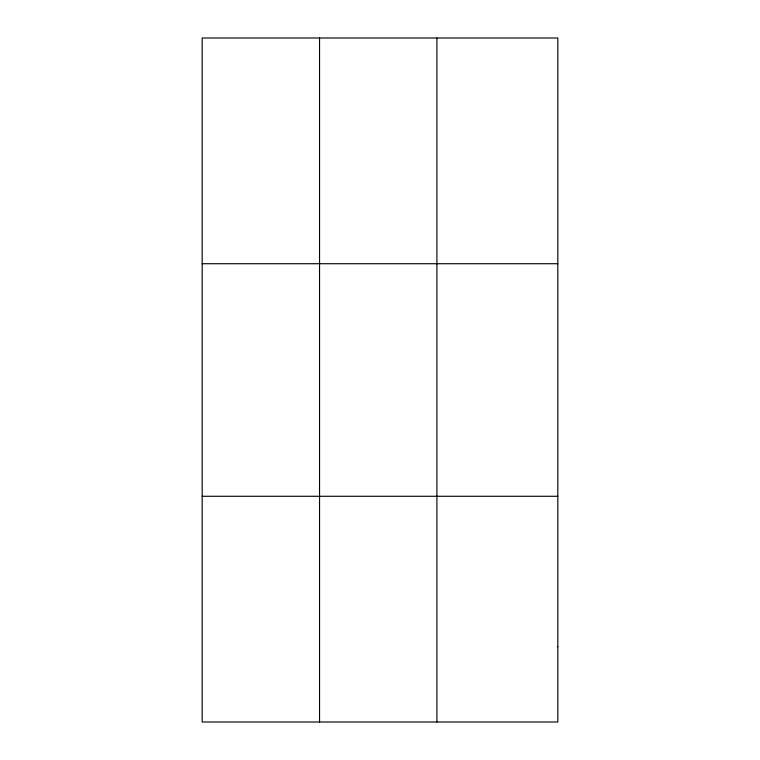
<?xml version="1.0" encoding="UTF-8"?>
<svg xmlns="http://www.w3.org/2000/svg" width="760" height="760" viewBox="0 0 760 760"><rect width="100%" height="100%" fill="white"/><g stroke="black" fill="none" stroke-linecap="round" stroke-linejoin="round"><path stroke-width="1.14" d="M319.542 38L319.542 722M436.905 38L436.905 722M202.179 263.72L557.821 263.72M202.179 496.28L557.821 496.28M557.821 646.76L557.821 722L202.179 722L202.179 38L557.821 38L557.821 646.76"/></g></svg>
